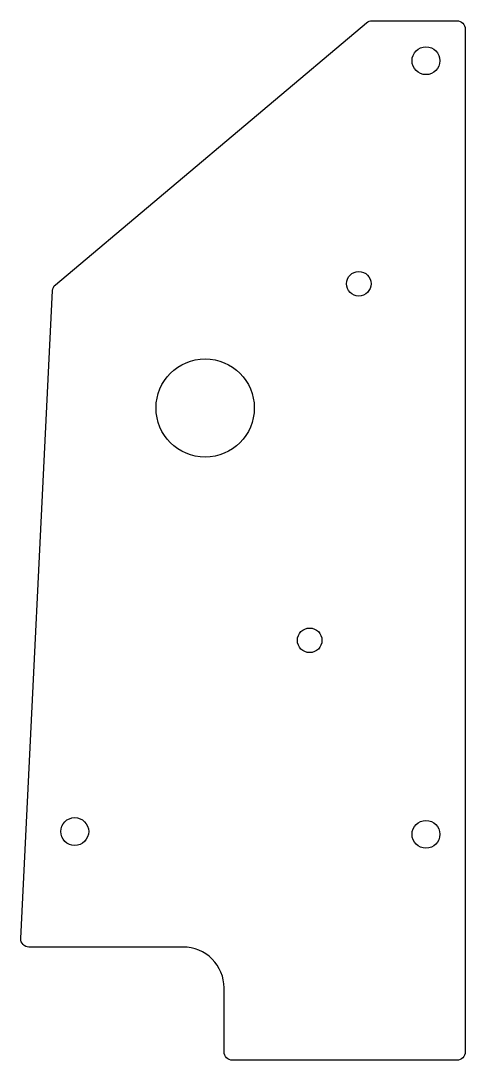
# Model space of a CAD drawing. Header units: millimetres. Extents: x 50 to 104, y 50 to 177.
import ezdxf

# ---------------------------------------------------------------- set-up
doc = ezdxf.new("R2010")
doc.units = ezdxf.units.MM
doc.layers.add('Layer1', color=7, linetype='Continuous')

msp = doc.modelspace()

# ---------------------------------------------------------------- linework, layer by layer
at = {"layer": 'Layer1'}
msp.add_lwpolyline([(103.27, 50), (75.83, 50, -0.414214), (74.83, 51), (74.83, 58.83, 0.414214), (69.83, 63.83), (51, 63.83, -0.428618), (50, 64.88), (53.88, 144.02, -0.20834), (54.23, 144.74), (92.23, 176.76, -0.176876), (92.87, 176.99), (103.27, 176.99, -0.414214), (104.27, 175.99), (104.27, 51, -0.414214)], format="xyb", close=True, dxfattribs=at)
at = {"layer": 'Layer1', "lineweight": -3}
for centre, radius in [((99.48, 172.11), 1.7), ((91.28, 144.86), 1.5), ((72.52, 129.69), 6), ((85.28, 101.3), 1.5), ((56.59, 77.94), 1.7), ((99.48, 77.6), 1.7)]:
    msp.add_circle(centre, radius, dxfattribs=at)

doc.saveas('drawing.dxf')
